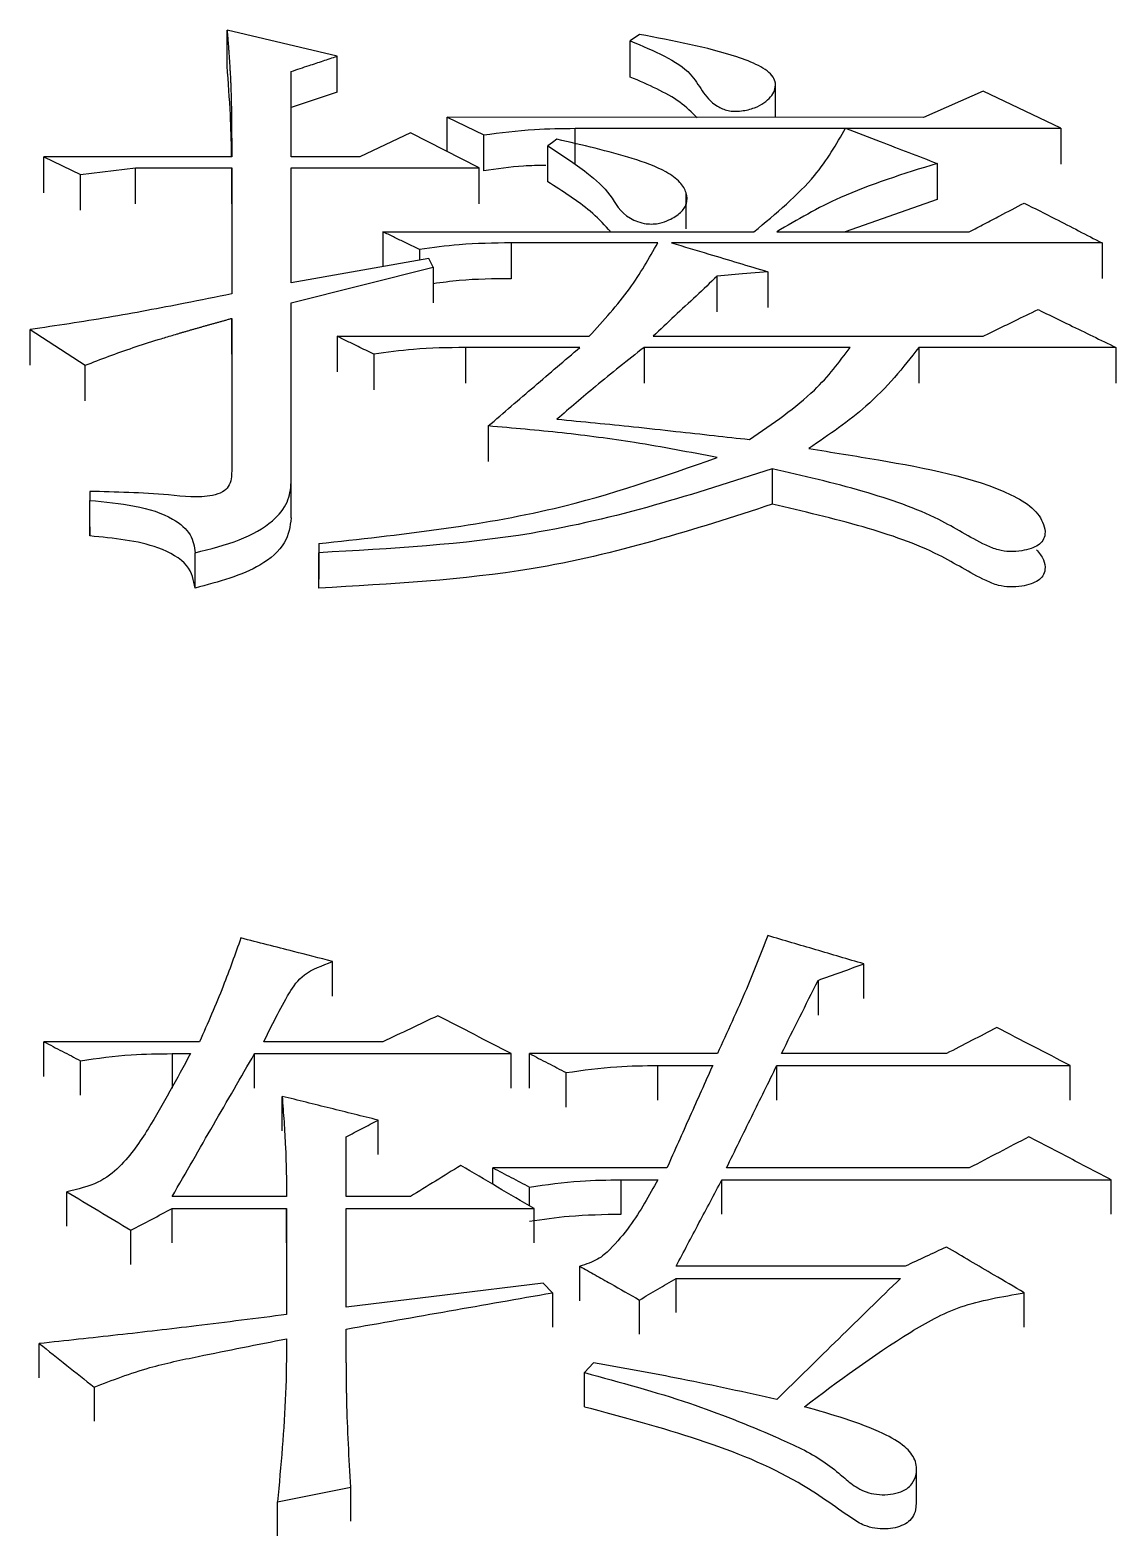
# Model space of a CAD drawing. Header units: millimetres. Extents: x 2371 to 4515, y 843 to 2359.
# Drawn here: x 2883.747 to 2886.311, y 2130.272 to 2133.827 of the extents above; entities that cross this region are included whole.
import ezdxf

# ---------------------------------------------------------------- set-up
doc = ezdxf.new("R2010")
doc.units = ezdxf.units.MM

msp = doc.modelspace()

# ---------------------------------------------------------------- linework, layer by layer
at = {"color": 7, "linetype": 'Continuous', "lineweight": 25}
for p, q in [((2884.4722, 2133.7655), (2884.2126, 2133.8271)), ((2884.2126, 2133.7419), (2884.2126, 2133.8271)), ((2885.1862, 2133.8168), (2885.1645, 2133.8014)), ((2885.1645, 2133.7162), (2885.1645, 2133.8014)), ((2884.4722, 2133.6804), (2884.4722, 2133.7655)), ((2884.364, 2133.5279), (2884.364, 2133.7295)), ((2885.5072, 2133.6211), (2885.5072, 2133.7037)), ((2884.4722, 2133.6804), (2884.364, 2133.6444)), ((2885.9974, 2133.6831), (2885.8568, 2133.6211)), ((2886.1813, 2133.5953), (2885.9974, 2133.6831)), ((2884.7318, 2133.5407), (2884.7318, 2133.6212)), ((2884.7318, 2133.6212), (2884.8184, 2133.5798)), ((2885.8568, 2133.6211), (2884.7318, 2133.6212)), ((2885.0347, 2133.5104), (2885.0347, 2133.5953)), ((2885.0347, 2133.5953), (2886.1813, 2133.5953)), ((2886.1813, 2133.5953), (2886.1813, 2133.5104)), ((2884.6453, 2133.5849), (2884.5263, 2133.5279)), ((2884.8075, 2133.502), (2884.6453, 2133.5849)), ((2884.8184, 2133.4949), (2884.8184, 2133.5798)), ((2883.7799, 2133.528), (2883.8664, 2133.4864)), ((2884.2234, 2133.5279), (2883.7799, 2133.528)), ((2884.5263, 2133.5279), (2884.364, 2133.5279)), ((2884.9698, 2133.4691), (2884.9698, 2133.5539)), ((2883.8664, 2133.4864), (2883.9962, 2133.502)), ((2883.9962, 2133.502), (2884.2234, 2133.502)), ((2883.9962, 2133.4172), (2883.9962, 2133.502)), ((2884.2234, 2133.502), (2884.2234, 2133.2042)), ((2884.2234, 2133.4172), (2884.2234, 2133.502)), ((2884.364, 2133.502), (2884.8075, 2133.502)), ((2884.364, 2133.2305), (2884.364, 2133.502)), ((2884.8075, 2133.4172), (2884.8075, 2133.502)), ((2885.8893, 2133.5123), (2885.8893, 2133.4275)), ((2883.8664, 2133.4017), (2883.8664, 2133.4864)), ((2885.2965, 2133.3579), (2885.2965, 2133.443)), ((2885.8893, 2133.4275), (2885.6716, 2133.3509)), ((2884.5804, 2133.3509), (2885.4565, 2133.3509)), ((2884.5804, 2133.3509), (2884.5804, 2133.2689)), ((2885.5107, 2133.3509), (2885.965, 2133.3509)), ((2885.2294, 2133.3248), (2884.8833, 2133.3248)), ((2884.8833, 2133.3248), (2884.8833, 2133.2402)), ((2886.2787, 2133.3248), (2885.2619, 2133.3248)), ((2886.2787, 2133.3248), (2886.2787, 2133.2403)), ((2884.6886, 2133.2882), (2884.364, 2133.2305)), ((2884.6669, 2133.3091), (2884.6669, 2133.2843)), ((2884.6994, 2133.2672), (2884.6886, 2133.2882)), ((2884.364, 2133.1832), (2884.6994, 2133.2672)), ((2884.6994, 2133.2672), (2884.6994, 2133.1828)), ((2885.37, 2133.1618), (2885.37, 2133.2462)), ((2885.489, 2133.2567), (2885.489, 2133.1723)), ((2884.364, 2132.7592), (2884.364, 2133.1832)), ((2884.2234, 2133.1464), (2884.2234, 2132.7859)), ((2884.2234, 2133.0621), (2884.2234, 2133.1464)), ((2883.7474, 2133.0359), (2883.7475, 2133.1201)), ((2883.7475, 2133.1201), (2883.8773, 2133.0356)), ((2884.4722, 2133.1042), (2885.0672, 2133.1042)), ((2884.4722, 2133.1042), (2884.4722, 2133.02)), ((2885.2186, 2133.1042), (2885.9975, 2133.1042)), ((2884.5588, 2133.062), (2884.5587, 2132.9779)), ((2885.0455, 2133.0778), (2884.7751, 2133.0778)), ((2884.7751, 2133.0778), (2884.7751, 2132.9936)), ((2885.6838, 2133.0778), (2885.197, 2133.0778)), ((2885.197, 2133.0778), (2885.197, 2132.9937)), ((2886.3112, 2133.0778), (2885.8459, 2133.0778)), ((2885.8459, 2133.0778), (2885.8459, 2132.9937)), ((2886.3112, 2133.0778), (2886.3112, 2132.9937)), ((2883.8773, 2132.9515), (2883.8773, 2133.0356)), ((2884.8292, 2132.8924), (2884.8292, 2132.8086)), ((2885.4997, 2132.7913), (2885.4997, 2132.7075)), ((2884.364, 2132.6754), (2884.364, 2132.7592)), ((2883.8881, 2132.7379), (2883.8881, 2132.7165)), ((2883.8881, 2132.7379), (2883.8881, 2132.7165)), ((2883.8881, 2132.6329), (2883.8881, 2132.7165)), ((2884.4289, 2132.6147), (2884.4289, 2132.5932)), ((2884.4289, 2132.6147), (2884.4289, 2132.5311)), ((2884.1369, 2132.5096), (2884.1369, 2132.5932)), ((2884.4289, 2132.5098), (2884.4289, 2132.5932)), ((2884.4615, 2131.5459), (2884.4615, 2131.628)), ((2885.7162, 2131.5404), (2885.7162, 2131.6224)), ((2885.608, 2131.5835), (2885.608, 2131.5015)), ((2884.1477, 2131.4385), (2883.7799, 2131.4385)), ((2884.5804, 2131.4385), (2884.2991, 2131.4385)), ((2883.8665, 2131.312), (2883.8665, 2131.3937)), ((2884.0828, 2131.4105), (2884.1261, 2131.4105)), ((2884.0828, 2131.4105), (2884.0828, 2131.3288)), ((2884.2775, 2131.4105), (2884.8833, 2131.4105)), ((2884.8833, 2131.3288), (2884.8833, 2131.4105)), ((2885.3701, 2131.4105), (2884.9266, 2131.4105)), ((2885.9109, 2131.4105), (2885.5215, 2131.4105)), ((2885.0131, 2131.2841), (2885.0131, 2131.3657)), ((2885.2294, 2131.3825), (2885.3592, 2131.3825)), ((2885.2294, 2131.3008), (2885.2294, 2131.3825)), ((2885.5107, 2131.3825), (2886.203, 2131.3825)), ((2885.5107, 2131.3008), (2885.5107, 2131.3825)), ((2886.203, 2131.3008), (2886.203, 2131.3825)), ((2884.3424, 2131.228), (2884.3424, 2131.3096)), ((2884.5696, 2131.1719), (2884.5696, 2131.2534)), ((2884.4939, 2131.0729), (2884.4939, 2131.214)), ((2885.2511, 2131.1407), (2884.84, 2131.1407)), ((2884.84, 2131.1019), (2884.84, 2131.1407)), ((2885.1429, 2131.1125), (2885.2294, 2131.1125)), ((2885.1429, 2131.0312), (2885.1429, 2131.1125)), ((2885.3809, 2131.1125), (2886.3004, 2131.1124)), ((2885.3809, 2131.0312), (2885.3809, 2131.1125)), ((2885.965, 2131.1407), (2885.3917, 2131.1407)), ((2886.3004, 2131.0312), (2886.3004, 2131.1124)), ((2883.834, 2131.003), (2883.834, 2131.0842)), ((2884.3532, 2131.0729), (2884.0828, 2131.0729)), ((2884.6453, 2131.0729), (2884.4939, 2131.0729)), ((2884.9266, 2131.0509), (2884.9266, 2131.0955)), ((2884.0828, 2131.0446), (2884.3532, 2131.0446)), ((2884.0828, 2130.9634), (2884.0828, 2131.0446)), ((2884.3532, 2131.0446), (2884.3532, 2130.7944)), ((2884.3532, 2130.9634), (2884.3532, 2131.0446)), ((2884.4939, 2131.0446), (2884.9374, 2131.0446)), ((2884.4939, 2130.8116), (2884.4939, 2131.0446)), ((2884.9374, 2130.9634), (2884.9374, 2131.0446)), ((2883.9855, 2130.9125), (2883.9855, 2130.9936)), ((2885.0455, 2130.827), (2885.0455, 2130.9084)), ((2885.8136, 2130.9084), (2885.2727, 2130.9084)), ((2884.9806, 2130.8458), (2884.959, 2130.8685)), ((2885.2727, 2130.8799), (2885.8028, 2130.8799)), ((2884.9806, 2130.8458), (2884.9806, 2130.7649)), ((2885.1862, 2130.7478), (2885.1862, 2130.8287)), ((2886.0949, 2130.7648), (2886.0949, 2130.8457)), ((2883.7691, 2130.6452), (2883.7691, 2130.7259)), ((2885.078, 2130.6801), (2885.0564, 2130.6572)), ((2883.8987, 2130.6229), (2883.8987, 2130.5424)), ((2885.8404, 2130.3456), (2885.8404, 2130.4264)), ((2884.5047, 2130.3064), (2884.5047, 2130.3867)), ((2884.3316, 2130.2718), (2884.3316, 2130.352))]:
    msp.add_line(p, q, dxfattribs=at)
at = {"color": 7, "linetype": 'Continuous', "lineweight": 25, "flags": 128}
for points in [[(2884.9914, 2133.5694), (2884.9806, 2133.5616), (2884.9698, 2133.5539)], [(2883.7799, 2133.4432), (2883.7799, 2133.4643), (2883.7799, 2133.4855), (2883.7799, 2133.528)], [(2885.489, 2133.2567), (2885.4295, 2133.2515), (2885.37, 2133.2462)], [(2883.7799, 2131.3567), (2883.7799, 2131.3771), (2883.7799, 2131.3979), (2883.7799, 2131.4385)], [(2884.2775, 2131.3288), (2884.2775, 2131.3492), (2884.2775, 2131.37), (2884.2775, 2131.4105)], [(2884.9266, 2131.3288), (2884.9266, 2131.3492), (2884.9266, 2131.3699), (2884.9266, 2131.4105)], [(2884.959, 2130.8685), (2884.7264, 2130.8401), (2884.4939, 2130.8116)], [(2885.2727, 2130.799), (2885.2727, 2130.8191), (2885.2727, 2130.8397), (2885.2727, 2130.8799)], [(2885.0564, 2130.5765), (2885.0564, 2130.5964), (2885.0564, 2130.6166), (2885.0564, 2130.6369), (2885.0564, 2130.6572)], [(2884.3316, 2130.352), (2884.4182, 2130.3693), (2884.5047, 2130.3867)]]:
    msp.add_lwpolyline(points, dxfattribs=at)
at = {"color": 7, "linetype": 'Continuous', "lineweight": 25}
for points, knots in [([(2884.2126, 2133.8271), (2884.2127, 2133.8252), (2884.213, 2133.8214), (2884.2135, 2133.8157), (2884.214, 2133.81), (2884.2143, 2133.8052), (2884.2147, 2133.8005), (2884.215, 2133.7967), (2884.2154, 2133.7919), (2884.2157, 2133.7872), (2884.2162, 2133.7815), (2884.2165, 2133.7767), (2884.2169, 2133.772), (2884.2171, 2133.7681), (2884.2175, 2133.7634), (2884.2177, 2133.7596), (2884.2181, 2133.7548), (2884.2184, 2133.7501), (2884.2187, 2133.7443), (2884.219, 2133.7396), (2884.2193, 2133.7348), (2884.2195, 2133.731), (2884.2198, 2133.7262), (2884.2201, 2133.7215), (2884.2203, 2133.7167), (2884.2205, 2133.7119), (2884.2207, 2133.7071), (2884.221, 2133.7024), (2884.2211, 2133.6976), (2884.2213, 2133.6938), (2884.2215, 2133.689), (2884.2216, 2133.6842), (2884.2218, 2133.6794), (2884.2219, 2133.6747), (2884.2221, 2133.6699), (2884.2222, 2133.6651), (2884.2223, 2133.6603), (2884.2224, 2133.6565), (2884.2225, 2133.6517), (2884.2226, 2133.6469), (2884.2227, 2133.6421), (2884.2228, 2133.6374), (2884.2229, 2133.6326), (2884.2229, 2133.6278), (2884.223, 2133.623), (2884.2231, 2133.6182), (2884.2231, 2133.6134), (2884.2232, 2133.6086), (2884.2232, 2133.6048), (2884.2232, 2133.6), (2884.2233, 2133.5952), (2884.2233, 2133.5904), (2884.2233, 2133.5856), (2884.2233, 2133.5808), (2884.2233, 2133.576), (2884.2234, 2133.5712), (2884.2234, 2133.5674), (2884.2234, 2133.5626), (2884.2234, 2133.5578), (2884.2234, 2133.553), (2884.2234, 2133.5482), (2884.2234, 2133.5434), (2884.2234, 2133.5385), (2884.2234, 2133.5334), (2884.2234, 2133.5302), (2884.2234, 2133.5279)], [0, 0, 0, 0, 0.019168, 0.038335, 0.057502, 0.07667, 0.086254, 0.105421, 0.115005, 0.134172, 0.15334, 0.172507, 0.182091, 0.201259, 0.210842, 0.23001, 0.239594, 0.258761, 0.277929, 0.297096, 0.30668, 0.325847, 0.335431, 0.354599, 0.373766, 0.38335, 0.402517, 0.421685, 0.431268, 0.450436, 0.46002, 0.479187, 0.498355, 0.507938, 0.527106, 0.546273, 0.555857, 0.575025, 0.584608, 0.603776, 0.622943, 0.632527, 0.651695, 0.670862, 0.680446, 0.699613, 0.718781, 0.728365, 0.747532, 0.757116, 0.776283, 0.795451, 0.805034, 0.824202, 0.843369, 0.852953, 0.872121, 0.881704, 0.900872, 0.920039, 0.929623, 0.948791, 0.967958, 0.977542, 1, 1, 1, 1]), ([(2885.1645, 2133.8014), (2885.2204, 2133.7784), (2885.3191, 2133.7376), (2885.3375, 2133.6654), (2885.3814, 2133.6411), (2885.395, 2133.6367), (2885.4108, 2133.635), (2885.4328, 2133.6365), (2885.4583, 2133.6426), (2885.4883, 2133.6587), (2885.5093, 2133.6841), (2885.5076, 2133.7178), (2885.4686, 2133.745), (2885.3655, 2133.7832), (2885.2657, 2133.8019), (2885.1862, 2133.8168)], [0, 0, 0, 0, 0.207477, 0.366822, 0.383118, 0.39879, 0.41441, 0.430881, 0.46509, 0.497024, 0.558703, 0.619218, 0.681584, 0.746434, 1, 1, 1, 1]), ([(2884.2231, 2133.5279), (2884.223, 2133.5304), (2884.2229, 2133.5636), (2884.2206, 2133.635), (2884.2154, 2133.7037), (2884.2126, 2133.7419)], [0, 0, 0, 0, 0.03409, 0.462178, 1, 1, 1, 1]), ([(2884.364, 2133.7295), (2884.3781, 2133.7342), (2884.4032, 2133.7425), (2884.4392, 2133.7545), (2884.4612, 2133.7618), (2884.4722, 2133.7655)], [0, 0, 0, 0, 0.39045, 0.695224, 1, 1, 1, 1]), ([(2885.3226, 2133.6203), (2885.3098, 2133.6329), (2885.2711, 2133.6708), (2885.2072, 2133.698), (2885.1645, 2133.7162)], [0, 0, 0, 0, 0.3323126, 1, 1, 1, 1]), ([(2884.8184, 2133.5798), (2884.8581, 2133.5849), (2884.9293, 2133.5941), (2885.0024, 2133.5949), (2885.0347, 2133.5953)], [0, 0, 0, 0, 0.558836, 1, 1, 1, 1]), ([(2885.4565, 2133.3509), (2885.5087, 2133.3942), (2885.6012, 2133.471), (2885.6511, 2133.5576), (2885.6728, 2133.5953)], [0, 0, 0, 0, 0.564258, 1, 1, 1, 1]), ([(2885.6728, 2133.5953), (2885.7001, 2133.5849), (2885.7498, 2133.5658), (2885.822, 2133.5382), (2885.8668, 2133.521), (2885.8893, 2133.5123)], [0, 0, 0, 0, 0.377948, 0.688974, 1, 1, 1, 1]), ([(2884.9698, 2133.5539), (2885.0018, 2133.5331), (2885.0577, 2133.4968), (2885.1215, 2133.4392), (2885.141, 2133.3932), (2885.1814, 2133.3745), (2885.2, 2133.3697), (2885.2184, 2133.3688), (2885.2374, 2133.3716), (2885.261, 2133.3802), (2885.2851, 2133.3955), (2885.3, 2133.4181), (2885.2987, 2133.4432), (2885.2827, 2133.4695), (2885.2418, 2133.4995), (2885.1423, 2133.5347), (2885.0518, 2133.5555), (2884.9914, 2133.5694)], [0, 0, 0, 0, 0.148754, 0.260728, 0.372296, 0.394322, 0.416456, 0.432197, 0.447933, 0.473769, 0.515229, 0.556405, 0.603707, 0.651901, 0.70837, 0.805731, 1, 1, 1, 1]), ([(2884.9653, 2133.5078), (2884.9475, 2133.5074), (2884.8977, 2133.5063), (2884.8494, 2133.4993), (2884.8184, 2133.4949)], [0, 0, 0, 0, 0.356584, 1, 1, 1, 1]), ([(2885.8893, 2133.5123), (2885.8098, 2133.4877), (2885.6684, 2133.4438), (2885.5587, 2133.3792), (2885.5106, 2133.3509)], [0, 0, 0, 0, 0.562196, 1, 1, 1, 1]), ([(2885.1179, 2133.3509), (2885.1163, 2133.3528), (2885.1022, 2133.3695), (2885.0599, 2133.4115), (2885.0051, 2133.4465), (2884.9698, 2133.469)], [0, 0, 0, 0, 0.043567, 0.383967, 1, 1, 1, 1]), ([(2885.965, 2133.3509), (2885.977, 2133.3572), (2886.0011, 2133.3698), (2886.0443, 2133.3924), (2886.0756, 2133.4087), (2886.0948, 2133.4187)], [0, 0, 0, 0, 0.277776, 0.555554, 1, 1, 1, 1]), ([(2886.0948, 2133.4187), (2886.1191, 2133.4063), (2886.1619, 2133.3845), (2886.2232, 2133.3532), (2886.2602, 2133.3342), (2886.2787, 2133.3248)], [0, 0, 0, 0, 0.396526, 0.698263, 1, 1, 1, 1]), ([(2884.6669, 2133.3091), (2884.6546, 2133.3151), (2884.634, 2133.325), (2884.6051, 2133.339), (2884.5886, 2133.3469), (2884.5804, 2133.3509)], [0, 0, 0, 0, 0.428361, 0.714181, 1, 1, 1, 1]), ([(2884.8833, 2133.3248), (2884.8422, 2133.3242), (2884.7689, 2133.3231), (2884.698, 2133.3134), (2884.6669, 2133.3091)], [0, 0, 0, 0, 0.5610721, 1, 1, 1, 1]), ([(2885.0672, 2133.1042), (2885.0841, 2133.1227), (2885.1181, 2133.1597), (2885.1773, 2133.2324), (2885.2089, 2133.2884), (2885.2294, 2133.3248)], [0, 0, 0, 0, 0.2594794, 0.5190273, 1, 1, 1, 1]), ([(2885.2619, 2133.3248), (2885.2912, 2133.316), (2885.3438, 2133.3003), (2885.4195, 2133.2776), (2885.4659, 2133.2637), (2885.489, 2133.2567)], [0, 0, 0, 0, 0.387874, 0.693937, 1, 1, 1, 1]), ([(2884.8833, 2133.2402), (2884.8421, 2133.2398), (2884.78, 2133.2391), (2884.7198, 2133.2311), (2884.6994, 2133.2284)], [0, 0, 0, 0, 0.66153, 1, 1, 1, 1]), ([(2885.37, 2133.2462), (2885.3533, 2133.2306), (2885.3197, 2133.1991), (2885.2692, 2133.1518), (2885.2355, 2133.1201), (2885.2186, 2133.1042)], [0, 0, 0, 0, 0.331513, 0.665756, 1, 1, 1, 1]), ([(2884.2234, 2133.2042), (2884.1867, 2133.1969), (2884.0902, 2133.1775), (2883.9325, 2133.1475), (2883.8092, 2133.1292), (2883.7475, 2133.1201)], [0, 0, 0, 0, 0.234581, 0.616855, 1, 1, 1, 1]), ([(2883.8773, 2133.0356), (2883.9145, 2133.05), (2883.9704, 2133.0715), (2884.0396, 2133.0932), (2884.0744, 2133.1038), (2884.0907, 2133.1086), (2884.0995, 2133.1112), (2884.1045, 2133.1127), (2884.1108, 2133.1145), (2884.1158, 2133.116), (2884.1221, 2133.1178), (2884.1271, 2133.1192), (2884.1321, 2133.1207), (2884.1372, 2133.1221), (2884.1422, 2133.1236), (2884.1485, 2133.1254), (2884.1536, 2133.1268), (2884.1599, 2133.1286), (2884.165, 2133.13), (2884.1713, 2133.1318), (2884.1764, 2133.1332), (2884.1827, 2133.135), (2884.1878, 2133.1364), (2884.1941, 2133.1382), (2884.1992, 2133.1396), (2884.2055, 2133.1414), (2884.2106, 2133.1428), (2884.217, 2133.1446), (2884.2208, 2133.1457), (2884.2234, 2133.1464)], [0, 0, 0, 0, 0.340494, 0.510588, 0.595628, 0.638147, 0.648777, 0.670037, 0.680666, 0.701926, 0.712556, 0.733815, 0.744445, 0.755075, 0.776334, 0.786964, 0.808224, 0.818854, 0.840113, 0.850743, 0.872003, 0.882632, 0.903892, 0.914522, 0.935781, 0.946411, 0.967671, 0.9783, 1, 1, 1, 1]), ([(2885.9975, 2133.1042), (2886.0099, 2133.1103), (2886.0349, 2133.1225), (2886.0782, 2133.1435), (2886.109, 2133.1585), (2886.1273, 2133.1674)], [0, 0, 0, 0, 0.2884326, 0.5768652, 1, 1, 1, 1]), ([(2886.1273, 2133.1674), (2886.1522, 2133.1553), (2886.1953, 2133.1343), (2886.2566, 2133.1044), (2886.293, 2133.0867), (2886.3112, 2133.0778)], [0, 0, 0, 0, 0.407195, 0.703597, 1, 1, 1, 1]), ([(2884.5588, 2133.062), (2884.5464, 2133.068), (2884.5258, 2133.0781), (2884.4969, 2133.0922), (2884.4805, 2133.1002), (2884.4722, 2133.1042)], [0, 0, 0, 0, 0.428361, 0.714181, 1, 1, 1, 1]), ([(2884.7751, 2133.0778), (2884.734, 2133.0772), (2884.6608, 2133.0761), (2884.5899, 2133.0663), (2884.5588, 2133.062)], [0, 0, 0, 0, 0.561072, 1, 1, 1, 1]), ([(2884.8292, 2132.8924), (2884.8655, 2132.9237), (2884.9197, 2132.9702), (2884.9919, 2133.032), (2885.0276, 2133.0626), (2885.0455, 2133.0778)], [0, 0, 0, 0, 0.503826, 0.751913, 1, 1, 1, 1]), ([(2885.197, 2133.0778), (2885.1777, 2133.0626), (2885.1392, 2133.0322), (2885.0701, 2132.9759), (2885.0217, 2132.9343), (2884.9914, 2132.9084)], [0, 0, 0, 0, 0.273449, 0.546904, 1, 1, 1, 1]), ([(2885.4458, 2132.8605), (2885.5011, 2132.8982), (2885.5991, 2132.965), (2885.6581, 2133.0436), (2885.6838, 2133.0778)], [0, 0, 0, 0, 0.563785, 1, 1, 1, 1]), ([(2885.8459, 2133.0778), (2885.8084, 2133.0303), (2885.7408, 2132.9448), (2885.6338, 2132.8717), (2885.5863, 2132.8393)], [0, 0, 0, 0, 0.556253, 1, 1, 1, 1]), ([(2885.37, 2132.8179), (2885.3052, 2132.8303), (2885.1851, 2132.8533), (2885.0037, 2132.8772), (2884.8875, 2132.8873), (2884.8292, 2132.8924)], [0, 0, 0, 0, 0.368096, 0.683267, 1, 1, 1, 1]), ([(2884.9914, 2132.9084), (2885.0518, 2132.9026), (2885.1456, 2132.8937), (2885.269, 2132.8801), (2885.3601, 2132.8701), (2885.4179, 2132.8636), (2885.4458, 2132.8605)], [0, 0, 0, 0, 0.397437, 0.617017, 0.815711, 1, 1, 1, 1]), ([(2884.4289, 2132.6147), (2884.6193, 2132.6356), (2884.9565, 2132.6726), (2885.2446, 2132.7739), (2885.37, 2132.8179)], [0, 0, 0, 0, 0.564773, 1, 1, 1, 1]), ([(2885.5863, 2132.8392), (2885.641, 2132.8304), (2885.8057, 2132.8037), (2886.0011, 2132.7674), (2886.1174, 2132.7004), (2886.1401, 2132.6664), (2886.1454, 2132.6396), (2886.1404, 2132.6227), (2886.1284, 2132.6108), (2886.1108, 2132.6025), (2886.0879, 2132.5969), (2886.0609, 2132.5949), (2886.0305, 2132.5992), (2885.9724, 2132.6248), (2885.8853, 2132.6824), (2885.7107, 2132.7426), (2885.572, 2132.7746), (2885.4998, 2132.7913)], [0, 0, 0, 0, 0.113866, 0.34337, 0.39359, 0.444116, 0.471653, 0.490478, 0.50521, 0.519932, 0.535866, 0.554481, 0.573032, 0.596509, 0.70042, 0.843829, 1, 1, 1, 1]), ([(2884.2234, 2132.7859), (2884.2231, 2132.7735), (2884.2226, 2132.7561), (2884.2035, 2132.7355), (2884.1552, 2132.7206), (2884.0449, 2132.7344), (2883.9494, 2132.7365), (2883.8881, 2132.7379)], [0, 0, 0, 0, 0.1639717, 0.2288935, 0.2960625, 0.5477733, 1, 1, 1, 1]), ([(2885.4997, 2132.7914), (2885.3152, 2132.7317), (2884.9827, 2132.6242), (2884.5995, 2132.6028), (2884.4289, 2132.5932)], [0, 0, 0, 0, 0.554855, 1, 1, 1, 1]), ([(2884.1369, 2132.5932), (2884.173, 2132.6021), (2884.244, 2132.6196), (2884.3195, 2132.6629), (2884.3591, 2132.7118), (2884.3624, 2132.7435), (2884.364, 2132.7592)], [0, 0, 0, 0, 0.291064, 0.572494, 0.787521, 1, 1, 1, 1]), ([(2883.8881, 2132.7165), (2883.924, 2132.7133), (2883.9949, 2132.7071), (2884.0833, 2132.6793), (2884.1311, 2132.6366), (2884.135, 2132.6075), (2884.1369, 2132.5932)], [0, 0, 0, 0, 0.2926241, 0.5766901, 0.7904269, 1, 1, 1, 1]), ([(2885.4997, 2132.7075), (2885.3152, 2132.6479), (2884.9826, 2132.5405), (2884.5995, 2132.5191), (2884.4289, 2132.5096)], [0, 0, 0, 0, 0.554801, 1, 1, 1, 1]), ([(2886.1234, 2132.6002), (2886.1299, 2132.5924), (2886.1422, 2132.5776), (2886.1452, 2132.556), (2886.1405, 2132.5391), (2886.1285, 2132.5272), (2886.1109, 2132.5189), (2886.088, 2132.5133), (2886.061, 2132.5113), (2886.0305, 2132.5156), (2885.9724, 2132.5411), (2885.8853, 2132.5987), (2885.7107, 2132.6588), (2885.5721, 2132.6908), (2885.4998, 2132.7075)], [0, 0, 0, 0, 0.052966, 0.099864, 0.131895, 0.156969, 0.182027, 0.209154, 0.240887, 0.272554, 0.312547, 0.48946, 0.733777, 1, 1, 1, 1]), ([(2884.364, 2132.6754), (2884.3612, 2132.6554), (2884.3555, 2132.615), (2884.2826, 2132.5489), (2884.1927, 2132.5246), (2884.1369, 2132.5096)], [0, 0, 0, 0, 0.270977, 0.547553, 1, 1, 1, 1]), ([(2883.8881, 2132.6541), (2883.8881, 2132.6501), (2883.8881, 2132.643), (2883.8881, 2132.6359), (2883.8881, 2132.6327)], [0, 0, 0, 0, 0.56, 1, 1, 1, 1]), ([(2884.1369, 2132.5096), (2884.1337, 2132.528), (2884.1274, 2132.5655), (2884.0362, 2132.6185), (2883.9449, 2132.6273), (2883.8881, 2132.6327)], [0, 0, 0, 0, 0.267361, 0.543633, 1, 1, 1, 1]), ([(2884.2451, 2131.6835), (2884.2316, 2131.6454), (2884.2104, 2131.5855), (2884.1763, 2131.5039), (2884.1572, 2131.4603), (2884.1477, 2131.4385)], [0, 0, 0, 0, 0.465077, 0.732516, 1, 1, 1, 1]), ([(2884.4615, 2131.628), (2884.4308, 2131.6359), (2884.3794, 2131.6491), (2884.3072, 2131.6676), (2884.2658, 2131.6782), (2884.2451, 2131.6835)], [0, 0, 0, 0, 0.425233, 0.712616, 1, 1, 1, 1]), ([(2885.4891, 2131.689), (2885.4727, 2131.647), (2885.4465, 2131.5794), (2885.4052, 2131.4867), (2885.3818, 2131.4359), (2885.3701, 2131.4105)], [0, 0, 0, 0, 0.452168, 0.726066, 1, 1, 1, 1]), ([(2885.7162, 2131.6224), (2885.6784, 2131.6335), (2885.6026, 2131.6558), (2885.5269, 2131.6779), (2885.4891, 2131.689)], [0, 0, 0, 0, 0.499999, 1, 1, 1, 1]), ([(2884.2991, 2131.4385), (2884.3179, 2131.4768), (2884.3441, 2131.5303), (2884.389, 2131.6003), (2884.4371, 2131.6186), (2884.4614, 2131.6279)], [0, 0, 0, 0, 0.554938, 0.774738, 1, 1, 1, 1]), ([(2885.608, 2131.5835), (2885.6261, 2131.59), (2885.6621, 2131.603), (2885.6982, 2131.6159), (2885.7162, 2131.6224)], [0, 0, 0, 0, 0.499998, 1, 1, 1, 1]), ([(2885.5215, 2131.4105), (2885.5359, 2131.4394), (2885.5648, 2131.4972), (2885.5936, 2131.5547), (2885.608, 2131.5835)], [0, 0, 0, 0, 0.499999, 1, 1, 1, 1]), ([(2884.7102, 2131.4999), (2884.6886, 2131.4897), (2884.6453, 2131.4692), (2884.602, 2131.4487), (2884.5804, 2131.4385)], [0, 0, 0, 0, 0.499998, 1, 1, 1, 1]), ([(2884.8833, 2131.4105), (2884.8544, 2131.4254), (2884.7967, 2131.4553), (2884.7391, 2131.485), (2884.7102, 2131.4999)], [0, 0, 0, 0, 0.5, 1, 1, 1, 1]), ([(2886.0299, 2131.472), (2886.0101, 2131.4617), (2885.9704, 2131.4413), (2885.9308, 2131.4207), (2885.9109, 2131.4105)], [0, 0, 0, 0, 0.499999, 1, 1, 1, 1]), ([(2886.203, 2131.3825), (2886.1742, 2131.3974), (2886.1165, 2131.4273), (2886.0588, 2131.4571), (2886.0299, 2131.472)], [0, 0, 0, 0, 0.5, 1, 1, 1, 1]), ([(2883.7799, 2131.4385), (2883.7943, 2131.431), (2883.8232, 2131.4161), (2883.852, 2131.4012), (2883.8665, 2131.3937)], [0, 0, 0, 0, 0.5, 1, 1, 1, 1]), ([(2884.1261, 2131.4105), (2884.0941, 2131.3511), (2884.0454, 2131.2605), (2883.9773, 2131.1573), (2883.9115, 2131.1028), (2883.8601, 2131.0905), (2883.834, 2131.0842)], [0, 0, 0, 0, 0.493619, 0.752072, 0.87418, 1, 1, 1, 1]), ([(2883.8665, 2131.3937), (2883.9062, 2131.3993), (2883.9774, 2131.4093), (2884.0505, 2131.4101), (2884.0828, 2131.4105)], [0, 0, 0, 0, 0.558835, 1, 1, 1, 1]), ([(2884.0828, 2131.0729), (2884.1153, 2131.1294), (2884.1802, 2131.2424), (2884.2451, 2131.3545), (2884.2775, 2131.4105)], [0, 0, 0, 0, 0.5, 1, 1, 1, 1]), ([(2884.9266, 2131.4105), (2884.941, 2131.403), (2884.9698, 2131.3881), (2884.9987, 2131.3732), (2885.0131, 2131.3657)], [0, 0, 0, 0, 0.5, 1, 1, 1, 1]), ([(2885.0131, 2131.3657), (2885.0529, 2131.3713), (2885.124, 2131.3812), (2885.1972, 2131.3821), (2885.2294, 2131.3825)], [0, 0, 0, 0, 0.558835, 1, 1, 1, 1]), ([(2885.3592, 2131.3825), (2885.3412, 2131.3423), (2885.3052, 2131.262), (2885.2691, 2131.1811), (2885.2511, 2131.1407)], [0, 0, 0, 0, 0.5, 1, 1, 1, 1]), ([(2885.3917, 2131.1407), (2885.4115, 2131.1811), (2885.4512, 2131.262), (2885.4909, 2131.3423), (2885.5107, 2131.3825)], [0, 0, 0, 0, 0.5, 1, 1, 1, 1]), ([(2884.3424, 2131.3096), (2884.344, 2131.2896), (2884.3472, 2131.2495), (2884.3516, 2131.1707), (2884.3526, 2131.1117), (2884.3532, 2131.0729)], [0, 0, 0, 0, 0.254777, 0.50956, 1, 1, 1, 1]), ([(2884.5696, 2131.2534), (2884.5317, 2131.2628), (2884.456, 2131.2815), (2884.3803, 2131.3003), (2884.3424, 2131.3096)], [0, 0, 0, 0, 0.499999, 1, 1, 1, 1]), ([(2884.4939, 2131.214), (2884.5065, 2131.2206), (2884.5317, 2131.2337), (2884.557, 2131.2468), (2884.5696, 2131.2534)], [0, 0, 0, 0, 0.500001, 1, 1, 1, 1]), ([(2886.1056, 2131.214), (2886.0822, 2131.2018), (2886.0353, 2131.1774), (2885.9885, 2131.1529), (2885.965, 2131.1407)], [0, 0, 0, 0, 0.499999, 1, 1, 1, 1]), ([(2886.3004, 2131.1124), (2886.2679, 2131.1294), (2886.203, 2131.1633), (2886.1381, 2131.1971), (2886.1056, 2131.214)], [0, 0, 0, 0, 0.5, 1, 1, 1, 1]), ([(2884.7643, 2131.1463), (2884.7445, 2131.1341), (2884.7048, 2131.1096), (2884.6651, 2131.0851), (2884.6453, 2131.0729)], [0, 0, 0, 0, 0.499998, 1, 1, 1, 1]), ([(2884.9374, 2131.0446), (2884.9085, 2131.0616), (2884.8508, 2131.0955), (2884.7931, 2131.1294), (2884.7643, 2131.1463)], [0, 0, 0, 0, 0.5, 1, 1, 1, 1]), ([(2884.84, 2131.1407), (2884.8544, 2131.1332), (2884.8833, 2131.1181), (2884.9121, 2131.103), (2884.9266, 2131.0955)], [0, 0, 0, 0, 0.4999996, 1, 1, 1, 1]), ([(2884.9266, 2131.0955), (2884.9663, 2131.1011), (2885.0375, 2131.1112), (2885.1106, 2131.1121), (2885.1429, 2131.1125)], [0, 0, 0, 0, 0.558835, 1, 1, 1, 1]), ([(2885.2294, 2131.1125), (2885.2092, 2131.0755), (2885.1784, 2131.019), (2885.1266, 2130.9576), (2885.0898, 2130.923), (2885.0604, 2130.9133), (2885.0455, 2130.9084)], [0, 0, 0, 0, 0.494008, 0.754052, 0.875824, 1, 1, 1, 1]), ([(2885.2727, 2130.9084), (2885.2907, 2130.9425), (2885.3268, 2131.0107), (2885.3629, 2131.0785), (2885.3809, 2131.1125)], [0, 0, 0, 0, 0.5000003, 1, 1, 1, 1]), ([(2883.834, 2131.0842), (2883.8592, 2131.0691), (2883.9097, 2131.039), (2883.9602, 2131.0087), (2883.9855, 2130.9936)], [0, 0, 0, 0, 0.4999996, 1, 1, 1, 1]), ([(2883.9855, 2130.9936), (2884.0017, 2131.0021), (2884.0341, 2131.0191), (2884.0666, 2131.0361), (2884.0828, 2131.0446)], [0, 0, 0, 0, 0.500002, 1, 1, 1, 1]), ([(2885.1429, 2131.0308), (2885.1018, 2131.0301), (2885.0286, 2131.0289), (2884.9577, 2131.0185), (2884.9266, 2131.0139)], [0, 0, 0, 0, 0.5610853, 1, 1, 1, 1]), ([(2885.9109, 2130.9538), (2885.8947, 2130.9463), (2885.8623, 2130.9311), (2885.8298, 2130.916), (2885.8136, 2130.9084)], [0, 0, 0, 0, 0.499999, 1, 1, 1, 1]), ([(2886.0949, 2130.8457), (2886.0712, 2130.8597), (2886.0287, 2130.8847), (2885.9674, 2130.9207), (2885.9298, 2130.9428), (2885.9109, 2130.9538)], [0, 0, 0, 0, 0.386049, 0.693024, 1, 1, 1, 1]), ([(2885.0455, 2130.9084), (2885.0576, 2130.9016), (2885.0817, 2130.8879), (2885.1286, 2130.8614), (2885.1634, 2130.8416), (2885.1862, 2130.8287)], [0, 0, 0, 0, 0.257094, 0.514188, 1, 1, 1, 1]), ([(2885.1862, 2130.8287), (2885.2006, 2130.8372), (2885.2294, 2130.8543), (2885.2583, 2130.8714), (2885.2727, 2130.8799)], [0, 0, 0, 0, 0.500001, 1, 1, 1, 1]), ([(2885.8028, 2130.8799), (2885.7541, 2130.8324), (2885.6567, 2130.7375), (2885.5594, 2130.6419), (2885.5107, 2130.5941)], [0, 0, 0, 0, 0.5, 1, 1, 1, 1]), ([(2884.4939, 2130.7602), (2884.575, 2130.7745), (2884.7373, 2130.803), (2884.8995, 2130.8315), (2884.9806, 2130.8458)], [0, 0, 0, 0, 0.5, 1, 1, 1, 1]), ([(2885.5756, 2130.5768), (2885.6557, 2130.6369), (2885.7676, 2130.7209), (2885.94, 2130.8193), (2886.0428, 2130.8368), (2886.0948, 2130.8457)], [0, 0, 0, 0, 0.553442, 0.773992, 1, 1, 1, 1]), ([(2884.3532, 2130.7944), (2884.2822, 2130.7854), (2884.1496, 2130.7684), (2883.9547, 2130.7459), (2883.831, 2130.7326), (2883.7691, 2130.7259)], [0, 0, 0, 0, 0.366425, 0.683185, 1, 1, 1, 1]), ([(2884.5047, 2130.3867), (2884.5007, 2130.455), (2884.4966, 2130.525), (2884.4951, 2130.5966), (2884.495, 2130.6019), (2884.4949, 2130.6071), (2884.4948, 2130.6124), (2884.4947, 2130.6177), (2884.4947, 2130.623), (2884.4946, 2130.6283), (2884.4945, 2130.6336), (2884.4944, 2130.6406), (2884.4944, 2130.6477), (2884.4943, 2130.6547), (2884.4942, 2130.66), (2884.4942, 2130.6653), (2884.4942, 2130.6706), (2884.4941, 2130.6758), (2884.4941, 2130.6811), (2884.4941, 2130.6864), (2884.494, 2130.6934), (2884.494, 2130.7005), (2884.494, 2130.7075), (2884.494, 2130.7128), (2884.4939, 2130.718), (2884.4939, 2130.7233), (2884.4939, 2130.7286), (2884.4939, 2130.7338), (2884.4939, 2130.7391), (2884.4939, 2130.7444), (2884.4939, 2130.7514), (2884.4939, 2130.7567), (2884.4939, 2130.7602)], [0, 0, 0, 0, 0.54643, 0.560604, 0.574777, 0.588951, 0.603124, 0.617298, 0.631471, 0.645645, 0.659818, 0.673992, 0.702338, 0.716512, 0.730685, 0.744859, 0.759032, 0.773206, 0.787379, 0.801553, 0.815726, 0.844073, 0.858247, 0.87242, 0.886594, 0.900767, 0.914941, 0.929114, 0.943288, 0.957461, 0.971635, 1, 1, 1, 1]), ([(2883.7691, 2130.7259), (2883.7907, 2130.7088), (2883.8339, 2130.6745), (2883.8771, 2130.6401), (2883.8987, 2130.6229)], [0, 0, 0, 0, 0.5, 1, 1, 1, 1]), ([(2883.8987, 2130.6229), (2883.9415, 2130.6395), (2884.0187, 2130.6693), (2884.1753, 2130.7021), (2884.2837, 2130.7235), (2884.3532, 2130.7373)], [0, 0, 0, 0, 0.308167, 0.555958, 1, 1, 1, 1]), ([(2884.3532, 2130.7373), (2884.3528, 2130.6942), (2884.3518, 2130.6087), (2884.3434, 2130.4802), (2884.3356, 2130.3947), (2884.3316, 2130.352)], [0, 0, 0, 0, 0.337206, 0.668546, 1, 1, 1, 1]), ([(2885.5107, 2130.5941), (2885.4735, 2130.6022), (2885.399, 2130.6186), (2885.2555, 2130.6487), (2885.1477, 2130.6677), (2885.078, 2130.6801)], [0, 0, 0, 0, 0.260983, 0.521979, 1, 1, 1, 1]), ([(2885.0564, 2130.6572), (2885.1404, 2130.6346), (2885.2984, 2130.592), (2885.4799, 2130.5188), (2885.6004, 2130.4641), (2885.6535, 2130.4235), (2885.6842, 2130.3956), (2885.7135, 2130.3769), (2885.7459, 2130.369), (2885.7728, 2130.3684), (2885.7981, 2130.373), (2885.8179, 2130.3822), (2885.833, 2130.3972), (2885.8423, 2130.4206), (2885.8399, 2130.4516), (2885.8132, 2130.4862), (2885.7274, 2130.5333), (2885.6403, 2130.5583), (2885.5756, 2130.5768)], [0, 0, 0, 0, 0.197624, 0.371591, 0.471167, 0.521337, 0.556787, 0.592598, 0.61138, 0.630161, 0.649113, 0.666951, 0.682877, 0.711545, 0.752921, 0.793459, 0.846543, 1, 1, 1, 1]), ([(2885.8387, 2130.3452), (2885.8384, 2130.3379), (2885.8378, 2130.3252), (2885.8266, 2130.3089), (2885.8108, 2130.2974), (2885.7904, 2130.2905), (2885.7666, 2130.2875), (2885.7412, 2130.289), (2885.7124, 2130.2971), (2885.6543, 2130.3357), (2885.4824, 2130.4622), (2885.2397, 2130.5271), (2885.0564, 2130.5761)], [0, 0, 0, 0, 0.036339, 0.063949, 0.086857, 0.109806, 0.132721, 0.158106, 0.184428, 0.22567, 0.415316, 1, 1, 1, 1])]:
    msp.add_open_spline(points, degree=3, knots=knots, dxfattribs=at)

doc.saveas('drawing.dxf')
